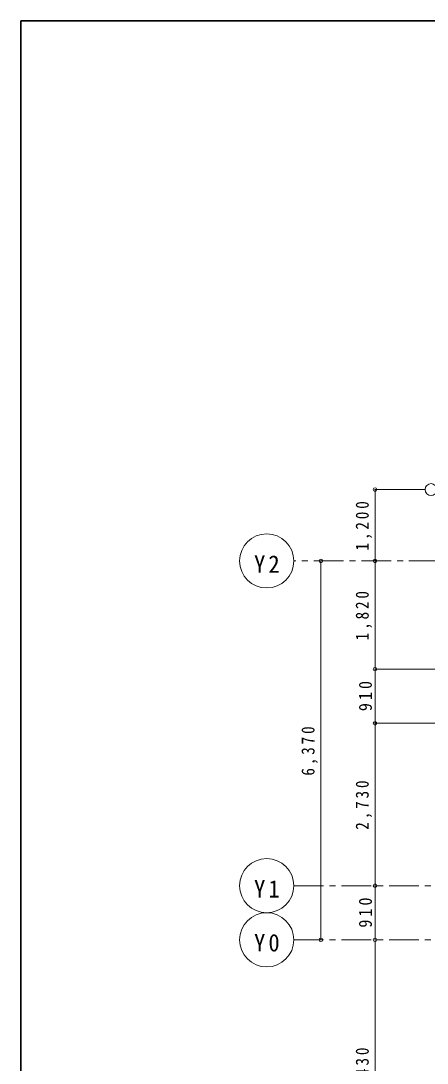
# Model space of a CAD drawing. Units: millimetres at full size, sheet at 1:100. Extents: x -28700 to 28700, y -20000 to 20000.
# Drawn here: x -28700 to -21875, y 2477 to 20000 of the extents above; entities that cross this region are included whole.
import ezdxf

# ---------------------------------------------------------------- set-up
doc = ezdxf.new("R2010")
doc.units = ezdxf.units.MM
doc.header["$LTSCALE"] = 100
doc.header["$PDMODE"] = 32
doc.header["$PDSIZE"] = 60
doc.linetypes.add('CHAIN1', pattern=[8, 5, -1, 1, -1])
for name, color, linetype, lineweight in [('0-0_基準線', 4, 'CHAIN1', 5), ('0-6_敷地・外部', 4, 'Continuous', 5), ('0-7_寸法その他', 7, 'Continuous', 5), ('F-0', 6, 'Continuous', 35)]:
    doc.layers.add(name, color=color, linetype=linetype, lineweight=lineweight)
doc.styles.add('ＭＳ ゴシック', font='')
doc.styles.get('ＭＳ ゴシック').set_extended_font_data('MS Gothic')

msp = doc.modelspace()

# ---------------------------------------------------------------- linework, layer by layer
at = {"layer": '0-0_基準線'}
for p, q in [((-7280, 10920), (-24115, 10920)), ((-24115, 5460), (-17290, 5460)), ((-24115, 4550), (-7280, 4550))]:
    msp.add_line(p, q, dxfattribs=at)
at = {"layer": '0-6_敷地・外部', "color": 3, "lineweight": 18}
msp.add_circle((-21810, 12120), 100, dxfattribs=at)
at = {"layer": '0-7_寸法その他', "color": 4}
for p, q in [((-22750, 12120), (-21910, 12120)), ((-22750, 12120), (-22750, 10920)), ((-23660, 10920), (-23660, 4550)), ((-22750, 10920), (-22750, 9100)), ((-22750, 9100), (-19210, 9100)), ((-22750, 9100), (-22750, 8190)), ((-22750, 8190), (-19210, 8190)), ((-22750, 8190), (-22750, 5460)), ((-22750, 5460), (-22750, 4550)), ((-22750, 4550), (-22750, 120))]:
    msp.add_line(p, q, dxfattribs=at)
at = {"layer": '0-7_寸法その他', "lineweight": 9}
for centre in [(-24570, 10920), (-24570, 5460), (-24570, 4550)]:
    msp.add_circle(centre, 455, dxfattribs=at)
at = {"layer": '0-7_寸法その他'}
for p in [(-22750, 12120), (-23660, 10920), (-22750, 10920), (-22750, 9100), (-22750, 8190), (-22750, 5460), (-23660, 4550), (-22750, 4550)]:
    msp.add_point(p, dxfattribs=at)
at = {"layer": 'F-0'}
for p, q in [((-28700, 20000), (28700, 20000)), ((-28700, -20000), (-28700, 20000))]:
    msp.add_line(p, q, dxfattribs=at)

# ---------------------------------------------------------------- texts
at = {"layer": '0-7_寸法その他', "char_height": 219.9, "attachment_point": 7, "rotation": 90, "style": 'ＭＳ ゴシック'}
for s, insert in [('\\T1.38;\\W0.85;1,200', (-22800, 11095)), ('\\T1.38;\\W0.85;1,820', (-22800, 9585)), ('\\T1.38;\\W0.9;910', (-22800, 8395)), ('\\T1.38;\\W0.85;6,370', (-23710, 7310)), ('\\T1.38;\\W0.85;2,730', (-22800, 6400)), ('\\T1.38;\\W0.9;910', (-22800, 4755)), ('\\T1.38;\\W0.85;4,430', (-22800, 1910))]:
    msp.add_mtext(s, dxfattribs=dict(at, insert=insert))
at = {"layer": '0-7_寸法その他', "char_height": 293.3, "attachment_point": 7, "style": 'ＭＳ ゴシック'}
for s, insert in [('\\T1.27;\\W0.95;Y2', (-24782.5, 10720)), ('\\T1.27;\\W0.95;Y1', (-24782.5, 5260)), ('\\T1.27;\\W0.95;Y0', (-24782.5, 4350))]:
    msp.add_mtext(s, dxfattribs=dict(at, insert=insert))

doc.saveas('drawing.dxf')
